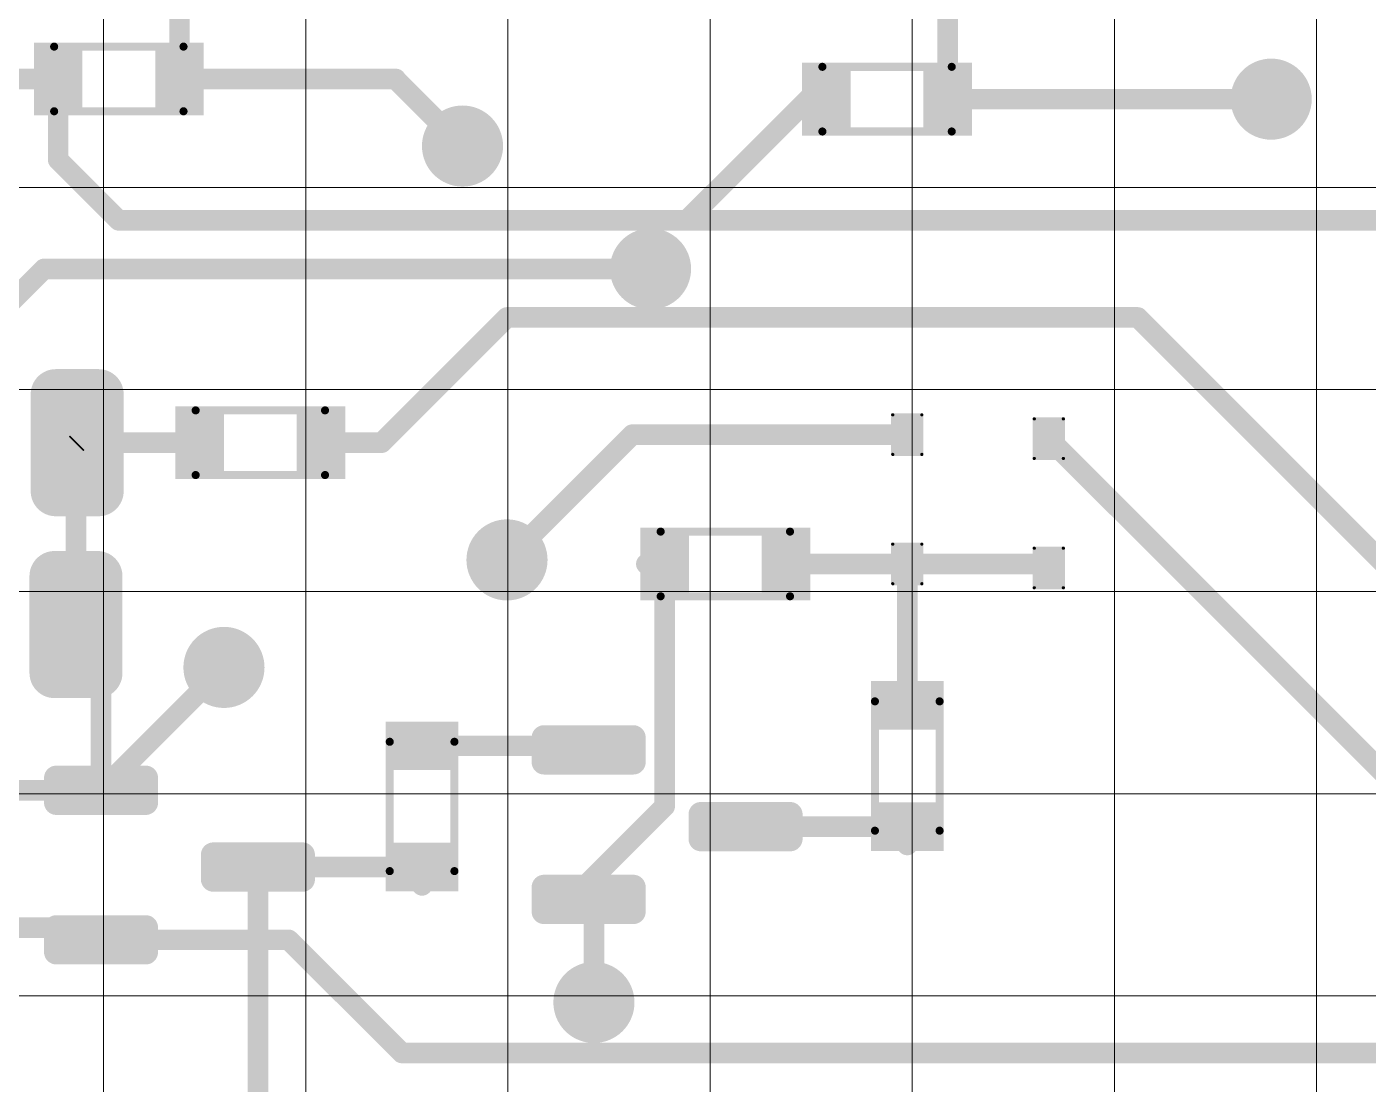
# Model space of a CAD drawing. Extents: x 1996 to 2593, y 74 to 494.
# Drawn here: x 2084.05 to 2100.64, y 358.91 to 371.99 of the extents above; entities that cross this region are included whole.
import ezdxf

# ---------------------------------------------------------------- set-up
doc = ezdxf.new("R2010")
doc.units = 0
doc.header["$MEASUREMENT"] = 0
doc.layers.get('0').update_dxf_attribs({"linetype": 'CONTINUOUS'})
for name, color, linetype in [('BottomSolder', 6, 'CONTINUOUS'), ('KeepOutLayer', 6, 'CONTINUOUS'), ('TopLayer', 1, 'CONTINUOUS')]:
    doc.layers.add(name, color=color, linetype=linetype)

# ---------------------------------------------------------------- blocks, each defined once
blk = doc.blocks.new('CAP3216X125N_17')
at = {"layer": 'TopLayer', "const_width": 0.31049976}
for points in [[(-1.90470028, 0.59948826, 1), (-1.59420052, 0.59948826, 1)], [(-1.37569956, 0.59948826, 1), (-1.0651998, 0.59948826, 1)], [(1.06527092, 0.59948826, 1), (1.37577068, 0.59948826, 1)], [(1.59427164, 0.59948826, 1), (1.9047714, 0.59948826, 1)], [(-1.90470028, -0.59950858, 1), (-1.59420052, -0.59950858, 1)], [(-1.37569956, -0.59950858, 1), (-1.0651998, -0.59950858, 1)], [(1.06527092, -0.59950858, 1), (1.37577068, -0.59950858, 1)], [(1.59427164, -0.59950858, 1), (1.9047714, -0.59950858, 1)]]:
    blk.add_lwpolyline(points, format="xyb", close=True, dxfattribs=at)
at = {"layer": 'TopLayer'}
for points in [[(-1.22044968, -0.91000834), (-1.22044968, 0.9099880199999999), (-1.7494504, -0.91000834), (-1.7494504, 0.9099880199999999)], [(1.74952152, -0.91000834), (1.74952152, 0.9099880199999999), (1.2205208, -0.91000834), (1.2205208, 0.9099880199999999)], [(-0.90994992, -0.59950858), (-0.90994992, 0.59948826), (-2.05995016, -0.59950858), (-2.05995016, 0.59948826)], [(2.06002128, -0.59950858), (2.06002128, 0.59948826), (0.91002104, -0.59950858), (0.91002104, 0.59948826)]]:
    blk.add_solid(points, dxfattribs=at)
blk = doc.blocks.new('CAP3216X125N_19')
at = {"layer": 'TopLayer', "const_width": 0.31049976}
for points in [[(-1.904746, 0.59951366, 1), (-1.59424624, 0.59951366, 1)], [(-1.37574528, 0.59951366, 1), (-1.06524552, 0.59951366, 1)], [(1.0652252, 0.59951366, 1), (1.37572496, 0.59951366, 1)], [(1.59422592, 0.59951366, 1), (1.90472568, 0.59951366, 1)], [(-1.904746, -0.59948318, 1), (-1.59424624, -0.59948318, 1)], [(-1.37574528, -0.59948318, 1), (-1.06524552, -0.59948318, 1)], [(1.0652252, -0.59948318, 1), (1.37572496, -0.59948318, 1)], [(1.59422592, -0.59948318, 1), (1.90472568, -0.59948318, 1)]]:
    blk.add_lwpolyline(points, format="xyb", close=True, dxfattribs=at)
at = {"layer": 'TopLayer'}
for points in [[(-1.2204954, -0.9099829399999999), (-1.2204954, 0.91001342), (-1.74949612, -0.9099829399999999), (-1.74949612, 0.91001342)], [(1.7494758, -0.9099829399999999), (1.7494758, 0.91001342), (1.22047508, -0.9099829399999999), (1.22047508, 0.91001342)], [(-0.90999564, -0.59948318), (-0.90999564, 0.59951366), (-2.05999588, -0.59948318), (-2.05999588, 0.59951366)], [(2.05997556, -0.59948318), (2.05997556, 0.59951366), (0.9099753199999999, -0.59948318), (0.9099753199999999, 0.59951366)]]:
    blk.add_solid(points, dxfattribs=at)
blk = doc.blocks.new('___0603_69')
at = {"layer": 'KeepOutLayer', "const_width": 0.0999998}
for points in [[(-0.7999984, 0.40000936), (-0.7999984, -0.39998904)], [(0.7999984, 0.40000936), (-0.7999984, 0.40000936)], [(0.7999984, 0.40000936), (0.7999984, -0.39998904)], [(0.7999984, -0.39998904), (-0.7999984, -0.39998904)]]:
    blk.add_lwpolyline(points, dxfattribs=at)
at = {"layer": 'KeepOutLayer', "const_width": 0.0499999}
for points in [[(-0.8249970799999999, 0.40000936, 1), (-0.77499972, 0.40000936, 1)], [(-0.8249970799999999, 0.40000936, 1), (-0.77499972, 0.40000936, 1)], [(0.77499972, 0.40000936, 1), (0.8249970799999999, 0.40000936, 1)], [(0.77499972, 0.40000936, 1), (0.8249970799999999, 0.40000936, 1)], [(-0.8249970799999999, -0.39998904, 1), (-0.77499972, -0.39998904, 1)], [(-0.8249970799999999, -0.39998904, 1), (-0.77499972, -0.39998904, 1)], [(0.77499972, -0.39998904, 1), (0.8249970799999999, -0.39998904, 1)], [(0.77499972, -0.39998904, 1), (0.8249970799999999, -0.39998904, 1)]]:
    blk.add_lwpolyline(points, format="xyb", close=True, dxfattribs=at)
at = {"layer": 'TopLayer'}
for points in [[(-1.0500106, -0.4499889399999999), (-0.4500118, -0.4499889399999999), (-1.0500106, 0.45000926), (-0.4500118, 0.45000926)], [(0.4500118, -0.4499889399999999), (1.0500106, -0.4499889399999999), (0.4500118, 0.45000926), (1.0500106, 0.45000926)]]:
    blk.add_solid(points, dxfattribs=at)
blk = doc.blocks.new('___0603_71')
at = {"layer": 'KeepOutLayer', "const_width": 0.0999998}
for points in [[(-0.8000238, 0.39996872), (-0.8000238, -0.40002968)], [(0.7999729999999999, 0.39996872), (-0.8000238, 0.39996872)], [(0.7999729999999999, 0.39996872), (0.7999729999999999, -0.40002968)], [(0.7999729999999999, -0.40002968), (-0.8000238, -0.40002968)]]:
    blk.add_lwpolyline(points, dxfattribs=at)
at = {"layer": 'KeepOutLayer', "const_width": 0.0499999}
for points in [[(-0.82502248, 0.39996872, 1), (-0.77502512, 0.39996872, 1)], [(-0.82502248, 0.39996872, 1), (-0.77502512, 0.39996872, 1)], [(0.77497432, 0.39996872, 1), (0.82497168, 0.39996872, 1)], [(0.77497432, 0.39996872, 1), (0.82497168, 0.39996872, 1)], [(-0.82502248, -0.40002968, 1), (-0.77502512, -0.40002968, 1)], [(-0.82502248, -0.40002968, 1), (-0.77502512, -0.40002968, 1)], [(0.77497432, -0.40002968, 1), (0.82497168, -0.40002968, 1)], [(0.77497432, -0.40002968, 1), (0.82497168, -0.40002968, 1)]]:
    blk.add_lwpolyline(points, format="xyb", close=True, dxfattribs=at)
at = {"layer": 'TopLayer'}
for points in [[(-1.050036, -0.45002958), (-0.4500372, -0.45002958), (-1.050036, 0.44996862), (-0.4500372, 0.44996862)], [(0.4499864, -0.45002958), (1.0499852, -0.45002958), (0.4499864, 0.44996862), (1.0499852, 0.44996862)]]:
    blk.add_solid(points, dxfattribs=at)
blk = doc.blocks.new('___0603_73')
at = {"layer": 'KeepOutLayer', "const_width": 0.0999998}
for points in [[(-0.8000364999999999, 0.39997888), (-0.8000364999999999, -0.40001952)], [(0.7999603, 0.39997888), (-0.8000364999999999, 0.39997888)], [(0.7999603, 0.39997888), (0.7999603, -0.40001952)], [(0.7999603, -0.40001952), (-0.8000364999999999, -0.40001952)]]:
    blk.add_lwpolyline(points, dxfattribs=at)
at = {"layer": 'KeepOutLayer', "const_width": 0.0499999}
for points in [[(-0.82503518, 0.39997888, 1), (-0.77503782, 0.39997888, 1)], [(-0.82503518, 0.39997888, 1), (-0.77503782, 0.39997888, 1)], [(0.7749616199999999, 0.39997888, 1), (0.82495898, 0.39997888, 1)], [(0.7749616199999999, 0.39997888, 1), (0.82495898, 0.39997888, 1)], [(-0.82503518, -0.40001952, 1), (-0.77503782, -0.40001952, 1)], [(-0.82503518, -0.40001952, 1), (-0.77503782, -0.40001952, 1)], [(0.7749616199999999, -0.40001952, 1), (0.82495898, -0.40001952, 1)], [(0.7749616199999999, -0.40001952, 1), (0.82495898, -0.40001952, 1)]]:
    blk.add_lwpolyline(points, format="xyb", close=True, dxfattribs=at)
at = {"layer": 'TopLayer'}
for points in [[(-1.0500487, -0.4500194199999999), (-0.4500498999999999, -0.4500194199999999), (-1.0500487, 0.44997878), (-0.4500498999999999, 0.44997878)], [(0.4499737, -0.4500194199999999), (1.0499725, -0.4500194199999999), (0.4499737, 0.44997878), (1.0499725, 0.44997878)]]:
    blk.add_solid(points, dxfattribs=at)
blk = doc.blocks.new('___0603_74')
at = {"layer": 'KeepOutLayer', "const_width": 0.0999998}
for points in [[(-0.80002634, 0.40001444), (-0.80002634, -0.39998396)], [(-0.80002634, 0.40001444), (0.7999704599999999, 0.40001444)], [(0.7999704599999999, 0.40001444), (0.7999704599999999, -0.39998396)], [(-0.80002634, -0.39998396), (0.7999704599999999, -0.39998396)]]:
    blk.add_lwpolyline(points, dxfattribs=at)
at = {"layer": 'KeepOutLayer', "const_width": 0.0499999}
for points in [[(-0.82502502, 0.40001444, 1), (-0.77502766, 0.40001444, 1)], [(-0.82502502, 0.40001444, 1), (-0.77502766, 0.40001444, 1)], [(0.77497178, 0.40001444, 1), (0.82496914, 0.40001444, 1)], [(0.77497178, 0.40001444, 1), (0.82496914, 0.40001444, 1)], [(-0.82502502, -0.39998396, 1), (-0.77502766, -0.39998396, 1)], [(-0.82502502, -0.39998396, 1), (-0.77502766, -0.39998396, 1)], [(0.77497178, -0.39998396, 1), (0.82496914, -0.39998396, 1)], [(0.77497178, -0.39998396, 1), (0.82496914, -0.39998396, 1)]]:
    blk.add_lwpolyline(points, format="xyb", close=True, dxfattribs=at)
at = {"layer": 'TopLayer'}
for points in [[(-1.05003854, -0.44998386), (-0.45003974, -0.44998386), (-1.05003854, 0.45001434), (-0.45003974, 0.45001434)], [(0.44998386, -0.44998386), (1.04998266, -0.44998386), (0.44998386, 0.45001434), (1.04998266, 0.45001434)]]:
    blk.add_solid(points, dxfattribs=at)
blk = doc.blocks.new('___0603_82')
at = {"layer": 'KeepOutLayer', "const_width": 0.0999998}
for points in [[(-0.79995014, 0.4000246), (-0.79995014, -0.3999738)], [(-0.79995014, 0.4000246), (0.8000466599999999, 0.4000246)], [(0.8000466599999999, 0.4000246), (0.8000466599999999, -0.3999738)], [(-0.79995014, -0.3999738), (0.8000466599999999, -0.3999738)]]:
    blk.add_lwpolyline(points, dxfattribs=at)
at = {"layer": 'KeepOutLayer', "const_width": 0.0499999}
for points in [[(-0.8249488199999999, 0.4000246, 1), (-0.7749514599999999, 0.4000246, 1)], [(-0.8249488199999999, 0.4000246, 1), (-0.7749514599999999, 0.4000246, 1)], [(0.77504798, 0.4000246, 1), (0.82504534, 0.4000246, 1)], [(0.77504798, 0.4000246, 1), (0.82504534, 0.4000246, 1)], [(-0.8249488199999999, -0.3999738, 1), (-0.7749514599999999, -0.3999738, 1)], [(-0.8249488199999999, -0.3999738, 1), (-0.7749514599999999, -0.3999738, 1)], [(0.77504798, -0.3999738, 1), (0.82504534, -0.3999738, 1)], [(0.77504798, -0.3999738, 1), (0.82504534, -0.3999738, 1)]]:
    blk.add_lwpolyline(points, format="xyb", close=True, dxfattribs=at)
at = {"layer": 'TopLayer'}
for points in [[(-1.04996234, -0.4499737), (-0.44996354, -0.4499737), (-1.04996234, 0.4500245), (-0.44996354, 0.4500245)], [(0.45006006, -0.4499737), (1.05005886, -0.4499737), (0.45006006, 0.4500245), (1.05005886, 0.4500245)]]:
    blk.add_solid(points, dxfattribs=at)
blk = doc.blocks.new('___0603_84')
at = {"layer": 'KeepOutLayer', "const_width": 0.0999998}
for points in [[(-0.79995776, -0.39998142), (-0.79995776, 0.40001698)], [(-0.79995776, 0.40001698), (0.8000390399999999, 0.40001698)], [(0.8000390399999999, -0.39998142), (0.8000390399999999, 0.40001698)], [(-0.79995776, -0.39998142), (0.8000390399999999, -0.39998142)]]:
    blk.add_lwpolyline(points, dxfattribs=at)
at = {"layer": 'KeepOutLayer', "const_width": 0.0499999}
for points in [[(-0.8249564399999999, 0.40001698, 1), (-0.7749590799999999, 0.40001698, 1)], [(-0.8249564399999999, 0.40001698, 1), (-0.7749590799999999, 0.40001698, 1)], [(0.77504036, 0.40001698, 1), (0.82503772, 0.40001698, 1)], [(0.77504036, 0.40001698, 1), (0.82503772, 0.40001698, 1)], [(-0.8249564399999999, -0.39998142, 1), (-0.7749590799999999, -0.39998142, 1)], [(-0.8249564399999999, -0.39998142, 1), (-0.7749590799999999, -0.39998142, 1)], [(0.77504036, -0.39998142, 1), (0.82503772, -0.39998142, 1)], [(0.77504036, -0.39998142, 1), (0.82503772, -0.39998142, 1)]]:
    blk.add_lwpolyline(points, format="xyb", close=True, dxfattribs=at)
at = {"layer": 'TopLayer'}
for points in [[(-1.04996996, -0.44998132), (-0.44997116, -0.44998132), (-1.04996996, 0.45001688), (-0.44997116, 0.45001688)], [(0.45005244, -0.44998132), (1.05005124, -0.44998132), (0.45005244, 0.45001688), (1.05005124, 0.45001688)]]:
    blk.add_solid(points, dxfattribs=at)
blk = doc.blocks.new('SODFL1608X70N_113')
at = {"layer": 'TopLayer', "const_width": 0.01999996}
for points in [[(-1.05501948, 0.17996662, 1), (-1.03501952, 0.17996662, 1)], [(-0.5650229999999999, 0.17996662, 1), (-0.54502304, 0.17996662, 1)], [(0.54502812, 0.17996662, 1), (0.5650280799999999, 0.17996662, 1)], [(1.0350246, 0.17996662, 1), (1.05502456, 0.17996662, 1)], [(-1.05501948, -0.18003266, 1), (-1.03501952, -0.18003266, 1)], [(-0.5650229999999999, -0.18003266, 1), (-0.54502304, -0.18003266, 1)], [(0.54502812, -0.18003266, 1), (0.5650280799999999, -0.18003266, 1)], [(1.0350246, -0.18003266, 1), (1.05502456, -0.18003266, 1)]]:
    blk.add_lwpolyline(points, format="xyb", close=True, dxfattribs=at)
at = {"layer": 'TopLayer'}
for points in [[(-1.06501946, -0.18003266), (-0.53502306, -0.18003266), (-1.06501946, 0.17996662), (-0.53502306, 0.17996662)], [(-1.0450195, -0.20003262), (-0.5550230199999999, -0.20003262), (-1.0450195, 0.19996658), (-0.5550230199999999, 0.19996658)], [(0.53502814, -0.18003266), (1.06502454, -0.18003266), (0.53502814, 0.17996662), (1.06502454, 0.17996662)], [(0.5550281, -0.20003262), (1.04502458, -0.20003262), (0.5550281, 0.19996658), (1.04502458, 0.19996658)]]:
    blk.add_solid(points, dxfattribs=at)
blk = doc.blocks.new('SODFL1608X70N_114')
at = {"layer": 'TopLayer', "const_width": 0.01999996}
for points in [[(-1.0550017, 0.17994884, 1), (-1.03500174, 0.17994884, 1)], [(-0.56500522, 0.17994884, 1), (-0.5450052599999999, 0.17994884, 1)], [(0.5450459, 0.17994884, 1), (0.56504586, 0.17994884, 1)], [(1.03504238, 0.17994884, 1), (1.05504234, 0.17994884, 1)], [(-1.0550017, -0.18005044, 1), (-1.03500174, -0.18005044, 1)], [(-0.56500522, -0.18005044, 1), (-0.5450052599999999, -0.18005044, 1)], [(0.5450459, -0.18005044, 1), (0.56504586, -0.18005044, 1)], [(1.03504238, -0.18005044, 1), (1.05504234, -0.18005044, 1)]]:
    blk.add_lwpolyline(points, format="xyb", close=True, dxfattribs=at)
at = {"layer": 'TopLayer'}
for points in [[(-1.06500168, -0.18005044), (-0.5350052799999999, -0.18005044), (-1.06500168, 0.17994884), (-0.5350052799999999, 0.17994884)], [(-1.04500172, -0.2000504), (-0.55500524, -0.2000504), (-1.04500172, 0.1999488), (-0.55500524, 0.1999488)], [(0.53504592, -0.18005044), (1.06504232, -0.18005044), (0.53504592, 0.17994884), (1.06504232, 0.17994884)], [(0.55504588, -0.2000504), (1.04504236, -0.2000504), (0.55504588, 0.1999488), (1.04504236, 0.1999488)]]:
    blk.add_solid(points, dxfattribs=at)
blk = doc.blocks.new('SOT23_3P96_237X112L42X44_122')
at = {"layer": 'TopLayer', "const_width": 0.15249906}
for points in [[(-1.59873188, 1.10247176, 1), (-1.44623536, 1.10247176, 1)], [(-0.49373028, 1.10247176, 1), (-0.34123376, 1.10247176, 1)], [(-1.59873188, 0.79747364, 1), (-1.44623536, 0.79747364, 1)], [(-0.49373028, 0.79747364, 1), (-0.34123376, 0.79747364, 1)], [(0.34126932, 0.15246096, 1), (0.49376584, 0.15246096, 1)], [(1.44627092, 0.15246096, 1), (1.59876744, 0.15246096, 1)], [(0.34126932, -0.15253716, 1), (0.49376584, -0.15253716, 1)], [(1.44627092, -0.15253716, 1), (1.59876744, -0.15253716, 1)], [(-1.59873188, -0.74756264, 1), (-1.44623536, -0.74756264, 1)], [(-0.49373028, -0.74756264, 1), (-0.34123376, -0.74756264, 1)], [(-1.59873188, -1.05256076, 1), (-1.44623536, -1.05256076, 1)], [(-0.49373028, -1.05256076, 1), (-0.34123376, -1.05256076, 1)]]:
    blk.add_lwpolyline(points, format="xyb", close=True, dxfattribs=at)
at = {"layer": 'TopLayer'}
for points in [[(-1.52248362, 1.25497082), (-1.52248362, 0.64497458), (-0.41748202, 1.25497082), (-0.41748202, 0.64497458)], [(-1.67498268, 1.10247176), (-1.67498268, 0.79747364), (-0.26498296, 1.10247176), (-0.26498296, 0.79747364)], [(0.41751758, 0.30496002), (0.41751758, -0.30503622), (1.52251918, 0.30496002), (1.52251918, -0.30503622)], [(0.26501852, 0.15246096), (0.26501852, -0.15253716), (1.67501824, 0.15246096), (1.67501824, -0.15253716)], [(-1.52248362, -0.5950635799999999), (-1.52248362, -1.20505982), (-0.41748202, -0.5950635799999999), (-0.41748202, -1.20505982)], [(-1.67498268, -0.74756264), (-1.67498268, -1.05256076), (-0.26498296, -0.74756264), (-0.26498296, -1.05256076)]]:
    blk.add_solid(points, dxfattribs=at)
blk = doc.blocks.new('SOT23_3P96_237X112L42X44_124')
at = {"layer": 'TopLayer', "const_width": 0.15249906}
for points in [[(-1.59875982, 1.10250732, 1), (-1.4462633, 1.10250732, 1)], [(-0.49375822, 1.10250732, 1), (-0.3412617, 1.10250732, 1)], [(-1.59875982, 0.7975091999999999, 1), (-1.4462633, 0.7975091999999999, 1)], [(-0.49375822, 0.7975091999999999, 1), (-0.3412617, 0.7975091999999999, 1)], [(0.34124138, 0.15249652, 1), (0.4937379, 0.15249652, 1)], [(1.44624298, 0.15249652, 1), (1.5987395, 0.15249652, 1)], [(0.34124138, -0.1525016, 1), (0.4937379, -0.1525016, 1)], [(1.44624298, -0.1525016, 1), (1.5987395, -0.1525016, 1)], [(-1.59875982, -0.74752708, 1), (-1.4462633, -0.74752708, 1)], [(-0.49375822, -0.74752708, 1), (-0.3412617, -0.74752708, 1)], [(-1.59875982, -1.0525252, 1), (-1.4462633, -1.0525252, 1)], [(-0.49375822, -1.0525252, 1), (-0.3412617, -1.0525252, 1)]]:
    blk.add_lwpolyline(points, format="xyb", close=True, dxfattribs=at)
at = {"layer": 'TopLayer'}
for points in [[(-1.52251156, 1.25500638), (-1.52251156, 0.64501014), (-0.41750996, 1.25500638), (-0.41750996, 0.64501014)], [(-1.67501062, 1.10250732), (-1.67501062, 0.7975091999999999), (-0.2650109, 1.10250732), (-0.2650109, 0.7975091999999999)], [(0.41748964, 0.30499558), (0.41748964, -0.30500066), (1.52249124, 0.30499558), (1.52249124, -0.30500066)], [(0.26499058, 0.15249652), (0.26499058, -0.1525016), (1.6749903, 0.15249652), (1.6749903, -0.1525016)], [(-1.52251156, -0.59502802), (-1.52251156, -1.20502426), (-0.41750996, -0.59502802), (-0.41750996, -1.20502426)], [(-1.67501062, -0.74752708), (-1.67501062, -1.0525252), (-0.2650109, -0.74752708), (-0.2650109, -1.0525252)]]:
    blk.add_solid(points, dxfattribs=at)

msp = doc.modelspace()

# ---------------------------------------------------------------- linework, layer by layer
at = {"lineweight": 9}
for p, q in [((2085, 397.5), (2085, 317.50000696)), ((2087.5, 397.5), (2087.5, 315.00001016)), ((2090, 397.5), (2090, 317.50000696)), ((2092.5, 397.5), (2092.5, 317.50000696)), ((2095, 397.5), (2095, 317.50000696)), ((2097.5, 397.5), (2097.5, 315.00001016)), ((2100, 397.5), (2100, 317.50000696)), ((2137.50001336, 370.00001016), (2037.5000127, 370.00001016)), ((2157.500016565001, 369.9999993438706), (2057.500015905001, 369.9999993438706)), ((2137.50001336, 367.50001016), (2035, 367.50001016)), ((2157.500016565001, 367.4999993438706), (2055.000003205001, 367.4999993438706)), ((2137.50001336, 365.00001016), (2037.5000127, 365.00001016)), ((2157.500016565001, 364.9999993438706), (2057.500015905001, 364.9999993438706)), ((2137.50000033, 362.50001016), (2037.49999967, 362.50001016)), ((2157.500003535001, 362.4999993438706), (2057.500002875001, 362.4999993438706)), ((2137.50001336, 360.00001016), (2037.5000127, 360.00001016)), ((2157.500016565001, 359.9999993438706), (2057.500015905001, 359.9999993438706))]:
    msp.add_line(p, q, dxfattribs=at)
at = {"layer": 'BottomSolder', "const_width": 0.5015992}
for points in [[(2099.187785214487, 371.0926429530476, 1), (2099.689384414487, 371.0926429530476, 1)], [(2089.187805214487, 370.5126593530476, 1), (2089.689404414487, 370.5126593530476, 1)], [(2091.512819614487, 368.9926217530476, 1), (2092.014418814487, 368.9926217530476, 1)], [(2089.737816814487, 365.3926289530476, 1), (2090.239416014487, 365.3926289530476, 1)], [(2086.237798414487, 364.0625833530475, 1), (2086.739397614487, 364.0625833530475, 1)], [(2090.812795614487, 359.9176081530475, 1), (2091.314394814487, 359.9176081530475, 1)]]:
    msp.add_lwpolyline(points, format="xyb", close=True, dxfattribs=at)
at = {"layer": 'TopLayer', "const_width": 0.254}
for points in [[(2085.938586414487, 371.3426297530476), (2085.938586414487, 372.8125785530476)], [(2095.438643614487, 371.0926429530476), (2095.438643614487, 372.8276153530475)], [(2083.188579214487, 371.3426297530476), (2084.438564014487, 371.3426297530476)], [(2084.438564014487, 370.3426317530476), (2084.438564014487, 371.3426297530476)], [(2085.938586414487, 371.3426297530476), (2088.613612814487, 371.3426297530476)], [(2088.613612814487, 371.3376513530475), (2088.613612814487, 371.3426297530476)], [(2088.613612814487, 371.3376513530475), (2089.438604814487, 370.5126593530476)], [(2092.211624414487, 369.5926205530475), (2093.711646814487, 371.0926429530476)], [(2095.438643614487, 371.0926429530476), (2099.438584814487, 371.0926429530476)], [(2084.438564014487, 370.3426317530476), (2085.188575214487, 369.5926205530475)], [(2085.188575214487, 369.5926205530475), (2092.211624414487, 369.5926205530475)], [(2092.211624414487, 369.5926205530475), (2102.211655214487, 369.5926205530475)], [(2082.613574014487, 367.3426377530475), (2084.263608814487, 368.9926217530476)], [(2084.263608814487, 368.9926217530476), (2091.763619214487, 368.9926217530476)], [(2088.438606814487, 366.8426133530475), (2089.988616414487, 368.3926229530475)], [(2089.988616414487, 368.3926229530475), (2097.788600814487, 368.3926229530475)], [(2097.788600814487, 368.3926229530475), (2105.188586014487, 360.9926377530475)], [(2089.988616414487, 365.3926289530476), (2091.538676814487, 366.9426893530476)], [(2091.538676814487, 366.9426893530476), (2094.938619214487, 366.9426893530476)], [(2084.658578814487, 366.8275765530475), (2084.673615614487, 366.8426133530475)], [(2084.658578814487, 364.5926305530475), (2084.658578814487, 366.8275765530475)], [(2084.673615614487, 366.8426133530475), (2085.961598814487, 366.8426133530475)], [(2087.688595614487, 366.8426133530475), (2088.438606814487, 366.8426133530475)], [(2096.688628414487, 366.8926513530475), (2104.488612814487, 359.0926669530475)], [(2091.711600014487, 365.3426417530475), (2091.825138014487, 365.2291545530475)], [(2093.665622014487, 365.3426417530475), (2094.938619214487, 365.3426417530475)], [(2094.938568414487, 365.3425909530476), (2094.938619214487, 365.3426417530475)], [(2094.938568414487, 363.5926833530476), (2094.938568414487, 365.3425909530476)], [(2094.938619214487, 365.3426417530475), (2096.638590414487, 365.3426417530475)], [(2096.638590414487, 365.3426417530475), (2096.688628414487, 365.2926037530476)], [(2091.825138014487, 365.2291545530475), (2091.938574414487, 365.1156673530475)], [(2091.938574414487, 362.3426477530475), (2091.938574414487, 365.1156673530475)], [(2084.658578814487, 364.5926305530475), (2084.968611214487, 364.2825473530475)], [(2084.968611214487, 362.5425965530475), (2084.968611214487, 364.2825473530475)], [(2084.968611214487, 362.5425965530475), (2086.488598014487, 364.0625833530475)], [(2088.938580414487, 363.0926081530475), (2090.948634814487, 363.0926081530475)], [(2090.948634814487, 363.0926081530475), (2090.998571214487, 363.0426209530476)], [(2083.465591614487, 362.5425965530475), (2084.968611214487, 362.5425965530475)], [(2090.998571214487, 361.4026445530475), (2091.938574414487, 362.3426477530475)], [(2092.938572414487, 362.0926101530476), (2094.711594014487, 362.0926101530476)], [(2092.938572414487, 362.0926101530476), (2093.924194014487, 362.0926101530476)], [(2093.924194014487, 362.0926101530476), (2093.924244814487, 362.0926609530475)], [(2093.924244814487, 362.0926609530475), (2094.938568414487, 362.0926609530475)], [(2094.711594014487, 362.0926101530476), (2094.825081214487, 361.9791737530475)], [(2094.711594014487, 362.0926101530476), (2094.825081214487, 361.9791737530475)], [(2094.711594014487, 362.0926101530476), (2094.825081214487, 361.9791737530475)], [(2094.825081214487, 361.9791737530475), (2094.938568414487, 361.8656865530475)], [(2094.825081214487, 361.9791737530475), (2094.938568414487, 361.8656865530475)], [(2094.825081214487, 361.9791737530475), (2094.938568414487, 361.8656865530475)], [(2094.825081214487, 361.9791737530475), (2094.938568414487, 361.8656865530475)], [(2094.825081214487, 361.9791737530475), (2094.938568414487, 361.8656865530475)], [(2086.908612414487, 361.5925857530476), (2088.711606014487, 361.5925857530476)], [(2086.908612414487, 357.5926445530476), (2086.908612414487, 361.5925857530476)], [(2088.711606014487, 361.5925857530476), (2088.825093214487, 361.4790985530475)], [(2088.711606014487, 361.5925857530476), (2088.825093214487, 361.4790985530475)], [(2088.711606014487, 361.5925857530476), (2088.825093214487, 361.4790985530475)], [(2088.825093214487, 361.4790985530475), (2088.938580414487, 361.3656113530475)], [(2088.825093214487, 361.4790985530475), (2088.938580414487, 361.3656113530475)], [(2088.825093214487, 361.4790985530475), (2088.938580414487, 361.3656113530475)], [(2090.998571214487, 361.1925865530475), (2090.998571214487, 361.4026445530475)], [(2090.998571214487, 361.1925865530475), (2091.063595214487, 361.1275625530475)], [(2091.063595214487, 359.9176081530475), (2091.063595214487, 361.1275625530475)], [(2083.188630014487, 360.8426253530475), (2084.818598814487, 360.8426253530475)], [(2084.818598814487, 360.8426253530475), (2084.968611214487, 360.6925621530475)], [(2084.968611214487, 360.6925621530475), (2087.288647214487, 360.6925621530475)], [(2087.288647214487, 360.6925621530475), (2088.688593614487, 359.2926157530475)], [(2088.688593614487, 359.2926157530475), (2101.188594014487, 359.2926157530475)]]:
    msp.add_lwpolyline(points, dxfattribs=at)
at = {"layer": 'TopLayer'}
for points, const_width in [([(2084.375064014487, 371.3426297530476, 1), (2084.502064014487, 371.3426297530476, 1)], 0.127), ([(2084.375064014487, 371.3426297530476, 1), (2084.502064014487, 371.3426297530476, 1)], 0.127), ([(2085.875086414487, 371.3426297530476, 1), (2086.002086414487, 371.3426297530476, 1)], 0.127), ([(2085.875086414487, 371.3426297530476, 1), (2086.002086414487, 371.3426297530476, 1)], 0.127), ([(2088.550112814487, 371.3426297530476, 1), (2088.677112814487, 371.3426297530476, 1)], 0.127), ([(2088.550112814487, 371.3426297530476, 1), (2088.677112814487, 371.3426297530476, 1)], 0.127), ([(2088.550112814487, 371.3376513530475, 1), (2088.677112814487, 371.3376513530475, 1)], 0.127), ([(2088.550112814487, 371.3376513530475, 1), (2088.677112814487, 371.3376513530475, 1)], 0.127), ([(2099.238585214487, 371.0926429530476, 1), (2099.638584414487, 371.0926429530476, 1)], 0.3999992), ([(2093.648146814487, 371.0926429530476, 1), (2093.775146814487, 371.0926429530476, 1)], 0.127), ([(2095.375143614487, 371.0926429530476, 1), (2095.502143614487, 371.0926429530476, 1)], 0.127), ([(2095.375143614487, 371.0926429530476, 1), (2095.502143614487, 371.0926429530476, 1)], 0.127), ([(2099.375084814487, 371.0926429530476, 1), (2099.502084814487, 371.0926429530476, 1)], 0.127), ([(2089.238605214487, 370.5126593530476, 1), (2089.638604414487, 370.5126593530476, 1)], 0.3999992), ([(2089.375104814487, 370.5126593530476, 1), (2089.502104814487, 370.5126593530476, 1)], 0.127), ([(2084.375064014487, 370.3426317530476, 1), (2084.502064014487, 370.3426317530476, 1)], 0.127), ([(2084.375064014487, 370.3426317530476, 1), (2084.502064014487, 370.3426317530476, 1)], 0.127), ([(2085.125075214487, 369.5926205530475, 1), (2085.252075214487, 369.5926205530475, 1)], 0.127), ([(2085.125075214487, 369.5926205530475, 1), (2085.252075214487, 369.5926205530475, 1)], 0.127), ([(2092.148124414487, 369.5926205530475, 1), (2092.275124414487, 369.5926205530475, 1)], 0.127), ([(2092.148124414487, 369.5926205530475, 1), (2092.275124414487, 369.5926205530475, 1)], 0.127), ([(2092.148124414487, 369.5926205530475, 1), (2092.275124414487, 369.5926205530475, 1)], 0.127), ([(2091.563619614487, 368.9926217530476, 1), (2091.963618814487, 368.9926217530476, 1)], 0.3999992), ([(2084.200108814487, 368.9926217530476, 1), (2084.327108814487, 368.9926217530476, 1)], 0.127), ([(2084.200108814487, 368.9926217530476, 1), (2084.327108814487, 368.9926217530476, 1)], 0.127), ([(2091.700119214487, 368.9926217530476, 1), (2091.827119214487, 368.9926217530476, 1)], 0.127), ([(2089.925116414487, 368.3926229530475, 1), (2090.052116414487, 368.3926229530475, 1)], 0.127), ([(2089.925116414487, 368.3926229530475, 1), (2090.052116414487, 368.3926229530475, 1)], 0.127), ([(2097.725100814487, 368.3926229530475, 1), (2097.852100814487, 368.3926229530475, 1)], 0.127), ([(2097.725100814487, 368.3926229530475, 1), (2097.852100814487, 368.3926229530475, 1)], 0.127), ([(2091.475176814487, 366.9426893530476, 1), (2091.602176814487, 366.9426893530476, 1)], 0.127), ([(2091.475176814487, 366.9426893530476, 1), (2091.602176814487, 366.9426893530476, 1)], 0.127), ([(2094.875119214487, 366.9426893530476, 1), (2095.002119214487, 366.9426893530476, 1)], 0.127), ([(2084.595078814487, 366.8275765530475, 1), (2084.722078814487, 366.8275765530475, 1)], 0.127), ([(2084.595078814487, 366.8275765530475, 1), (2084.722078814487, 366.8275765530475, 1)], 0.127), ([(2084.610115614487, 366.8426133530475, 1), (2084.737115614487, 366.8426133530475, 1)], 0.127), ([(2084.610115614487, 366.8426133530475, 1), (2084.737115614487, 366.8426133530475, 1)], 0.127), ([(2085.898098814487, 366.8426133530475, 1), (2086.025098814487, 366.8426133530475, 1)], 0.127), ([(2087.625095614487, 366.8426133530475, 1), (2087.752095614487, 366.8426133530475, 1)], 0.127), ([(2088.375106814487, 366.8426133530475, 1), (2088.502106814487, 366.8426133530475, 1)], 0.127), ([(2088.375106814487, 366.8426133530475, 1), (2088.502106814487, 366.8426133530475, 1)], 0.127), ([(2096.625128414487, 366.8926513530475, 1), (2096.752128414487, 366.8926513530475, 1)], 0.127), ([(2089.788616814487, 365.3926289530476, 1), (2090.188616014487, 365.3926289530476, 1)], 0.3999992), ([(2089.925116414487, 365.3926289530476, 1), (2090.052116414487, 365.3926289530476, 1)], 0.127), ([(2091.648100014487, 365.3426417530475, 1), (2091.775100014487, 365.3426417530475, 1)], 0.127), ([(2093.602122014487, 365.3426417530475, 1), (2093.729122014487, 365.3426417530475, 1)], 0.127), ([(2094.875068414487, 365.3425909530476, 1), (2095.002068414487, 365.3425909530476, 1)], 0.127), ([(2094.875068414487, 365.3425909530476, 1), (2095.002068414487, 365.3425909530476, 1)], 0.127), ([(2094.875119214487, 365.3426417530475, 1), (2095.002119214487, 365.3426417530475, 1)], 0.127), ([(2094.875119214487, 365.3426417530475, 1), (2095.002119214487, 365.3426417530475, 1)], 0.127), ([(2094.875119214487, 365.3426417530475, 1), (2095.002119214487, 365.3426417530475, 1)], 0.127), ([(2096.575090414487, 365.3426417530475, 1), (2096.702090414487, 365.3426417530475, 1)], 0.127), ([(2096.575090414487, 365.3426417530475, 1), (2096.702090414487, 365.3426417530475, 1)], 0.127), ([(2096.625128414487, 365.2926037530476, 1), (2096.752128414487, 365.2926037530476, 1)], 0.127), ([(2091.761638014487, 365.2291545530475, 1), (2091.888638014487, 365.2291545530475, 1)], 0.127), ([(2091.761638014487, 365.2291545530475, 1), (2091.888638014487, 365.2291545530475, 1)], 0.127), ([(2091.875074414487, 365.1156673530475, 1), (2092.002074414487, 365.1156673530475, 1)], 0.127), ([(2091.875074414487, 365.1156673530475, 1), (2092.002074414487, 365.1156673530475, 1)], 0.127), ([(2084.595078814487, 364.5926305530475, 1), (2084.722078814487, 364.5926305530475, 1)], 0.127), ([(2084.595078814487, 364.5926305530475, 1), (2084.722078814487, 364.5926305530475, 1)], 0.127), ([(2086.288598414487, 364.0625833530475, 1), (2086.688597614487, 364.0625833530475, 1)], 0.3999992), ([(2084.905111214487, 364.2825473530475, 1), (2085.032111214487, 364.2825473530475, 1)], 0.127), ([(2084.905111214487, 364.2825473530475, 1), (2085.032111214487, 364.2825473530475, 1)], 0.127), ([(2086.425098014487, 364.0625833530475, 1), (2086.552098014487, 364.0625833530475, 1)], 0.127), ([(2094.875068414487, 363.5926833530476, 1), (2095.002068414487, 363.5926833530476, 1)], 0.127), ([(2088.875080414487, 363.0926081530475, 1), (2089.002080414487, 363.0926081530475, 1)], 0.127), ([(2090.885134814487, 363.0926081530475, 1), (2091.012134814487, 363.0926081530475, 1)], 0.127), ([(2090.885134814487, 363.0926081530475, 1), (2091.012134814487, 363.0926081530475, 1)], 0.127), ([(2090.935071214487, 363.0426209530476, 1), (2091.062071214487, 363.0426209530476, 1)], 0.127), ([(2084.905111214487, 362.5425965530475, 1), (2085.032111214487, 362.5425965530475, 1)], 0.127), ([(2084.905111214487, 362.5425965530475, 1), (2085.032111214487, 362.5425965530475, 1)], 0.127), ([(2084.905111214487, 362.5425965530475, 1), (2085.032111214487, 362.5425965530475, 1)], 0.127), ([(2091.875074414487, 362.3426477530475, 1), (2092.002074414487, 362.3426477530475, 1)], 0.127), ([(2091.875074414487, 362.3426477530475, 1), (2092.002074414487, 362.3426477530475, 1)], 0.127), ([(2092.875072414487, 362.0926101530476, 1), (2093.002072414487, 362.0926101530476, 1)], 0.127), ([(2092.875072414487, 362.0926101530476, 1), (2093.002072414487, 362.0926101530476, 1)], 0.127), ([(2093.860694014487, 362.0926101530476, 1), (2093.987694014487, 362.0926101530476, 1)], 0.127), ([(2093.860694014487, 362.0926101530476, 1), (2093.987694014487, 362.0926101530476, 1)], 0.127), ([(2093.860744814487, 362.0926609530475, 1), (2093.987744814487, 362.0926609530475, 1)], 0.127), ([(2093.860744814487, 362.0926609530475, 1), (2093.987744814487, 362.0926609530475, 1)], 0.127), ([(2094.648094014487, 362.0926101530476, 1), (2094.775094014487, 362.0926101530476, 1)], 0.127), ([(2094.648094014487, 362.0926101530476, 1), (2094.775094014487, 362.0926101530476, 1)], 0.127), ([(2094.648094014487, 362.0926101530476, 1), (2094.775094014487, 362.0926101530476, 1)], 0.127), ([(2094.648094014487, 362.0926101530476, 1), (2094.775094014487, 362.0926101530476, 1)], 0.127), ([(2094.761581214487, 361.9791737530475, 1), (2094.888581214487, 361.9791737530475, 1)], 0.127), ([(2094.761581214487, 361.9791737530475, 1), (2094.888581214487, 361.9791737530475, 1)], 0.127), ([(2094.761581214487, 361.9791737530475, 1), (2094.888581214487, 361.9791737530475, 1)], 0.127), ([(2094.761581214487, 361.9791737530475, 1), (2094.888581214487, 361.9791737530475, 1)], 0.127), ([(2094.761581214487, 361.9791737530475, 1), (2094.888581214487, 361.9791737530475, 1)], 0.127), ([(2094.761581214487, 361.9791737530475, 1), (2094.888581214487, 361.9791737530475, 1)], 0.127), ([(2094.761581214487, 361.9791737530475, 1), (2094.888581214487, 361.9791737530475, 1)], 0.127), ([(2094.761581214487, 361.9791737530475, 1), (2094.888581214487, 361.9791737530475, 1)], 0.127), ([(2094.875068414487, 362.0926609530475, 1), (2095.002068414487, 362.0926609530475, 1)], 0.127), ([(2094.875068414487, 361.8656865530475, 1), (2095.002068414487, 361.8656865530475, 1)], 0.127), ([(2094.875068414487, 361.8656865530475, 1), (2095.002068414487, 361.8656865530475, 1)], 0.127), ([(2094.875068414487, 361.8656865530475, 1), (2095.002068414487, 361.8656865530475, 1)], 0.127), ([(2094.875068414487, 361.8656865530475, 1), (2095.002068414487, 361.8656865530475, 1)], 0.127), ([(2094.875068414487, 361.8656865530475, 1), (2095.002068414487, 361.8656865530475, 1)], 0.127), ([(2086.845112414487, 361.5925857530476, 1), (2086.972112414487, 361.5925857530476, 1)], 0.127), ([(2086.845112414487, 361.5925857530476, 1), (2086.972112414487, 361.5925857530476, 1)], 0.127), ([(2088.648106014487, 361.5925857530476, 1), (2088.775106014487, 361.5925857530476, 1)], 0.127), ([(2088.648106014487, 361.5925857530476, 1), (2088.775106014487, 361.5925857530476, 1)], 0.127), ([(2088.648106014487, 361.5925857530476, 1), (2088.775106014487, 361.5925857530476, 1)], 0.127), ([(2088.648106014487, 361.5925857530476, 1), (2088.775106014487, 361.5925857530476, 1)], 0.127), ([(2088.761593214487, 361.4790985530475, 1), (2088.888593214487, 361.4790985530475, 1)], 0.127), ([(2088.761593214487, 361.4790985530475, 1), (2088.888593214487, 361.4790985530475, 1)], 0.127), ([(2088.761593214487, 361.4790985530475, 1), (2088.888593214487, 361.4790985530475, 1)], 0.127), ([(2088.761593214487, 361.4790985530475, 1), (2088.888593214487, 361.4790985530475, 1)], 0.127), ([(2088.761593214487, 361.4790985530475, 1), (2088.888593214487, 361.4790985530475, 1)], 0.127), ([(2088.761593214487, 361.4790985530475, 1), (2088.888593214487, 361.4790985530475, 1)], 0.127), ([(2088.875080414487, 361.3656113530475, 1), (2089.002080414487, 361.3656113530475, 1)], 0.127), ([(2088.875080414487, 361.3656113530475, 1), (2089.002080414487, 361.3656113530475, 1)], 0.127), ([(2088.875080414487, 361.3656113530475, 1), (2089.002080414487, 361.3656113530475, 1)], 0.127), ([(2090.935071214487, 361.4026445530475, 1), (2091.062071214487, 361.4026445530475, 1)], 0.127), ([(2090.935071214487, 361.4026445530475, 1), (2091.062071214487, 361.4026445530475, 1)], 0.127), ([(2090.935071214487, 361.1925865530475, 1), (2091.062071214487, 361.1925865530475, 1)], 0.127), ([(2090.935071214487, 361.1925865530475, 1), (2091.062071214487, 361.1925865530475, 1)], 0.127), ([(2091.000095214487, 361.1275625530475, 1), (2091.127095214487, 361.1275625530475, 1)], 0.127), ([(2091.000095214487, 361.1275625530475, 1), (2091.127095214487, 361.1275625530475, 1)], 0.127), ([(2084.755098814487, 360.8426253530475, 1), (2084.882098814487, 360.8426253530475, 1)], 0.127), ([(2084.755098814487, 360.8426253530475, 1), (2084.882098814487, 360.8426253530475, 1)], 0.127), ([(2084.905111214487, 360.6925621530475, 1), (2085.032111214487, 360.6925621530475, 1)], 0.127), ([(2084.905111214487, 360.6925621530475, 1), (2085.032111214487, 360.6925621530475, 1)], 0.127), ([(2087.225147214487, 360.6925621530475, 1), (2087.352147214487, 360.6925621530475, 1)], 0.127), ([(2087.225147214487, 360.6925621530475, 1), (2087.352147214487, 360.6925621530475, 1)], 0.127), ([(2090.863595614487, 359.9176081530475, 1), (2091.263594814487, 359.9176081530475, 1)], 0.3999992), ([(2091.000095214487, 359.9176081530475, 1), (2091.127095214487, 359.9176081530475, 1)], 0.127), ([(2088.625093614487, 359.2926157530475, 1), (2088.752093614487, 359.2926157530475, 1)], 0.127), ([(2088.625093614487, 359.2926157530475, 1), (2088.752093614487, 359.2926157530475, 1)], 0.127)]:
    msp.add_lwpolyline(points, format="xyb", close=True, dxfattribs=dict(at, const_width=const_width))

# ---------------------------------------------------------------- block references
for name, p, rotation in [('___0603_71', (2085.188549814487, 371.3425992730475), 180), ('___0603_73', (2094.688594314487, 371.0926226330475), 180), ('___0603_69', (2086.938584414487, 366.8426235130475), 180), ('SODFL1608X70N_114', (2094.938568414487, 366.1426452330475), 90), ('SODFL1608X70N_113', (2096.688595394487, 366.0926250130476), 90), ('___0603_82', (2094.938593814487, 362.8426238930476), 90), ('___0603_74', (2088.938595654487, 362.3426248930476), 90)]:
    msp.add_blockref(name, p, dxfattribs=dict(rotation=rotation))
for name, p in [('CAP3216X125N_17', (2083.188594454487, 366.8426235130475)), ('___0603_84', (2092.688595774487, 365.3426239730475)), ('CAP3216X125N_19', (2083.173603374487, 364.5926153130476)), ('SOT23_3P96_237X112L42X44_124', (2091.968581974487, 362.0926126930476)), ('SOT23_3P96_237X112L42X44_122', (2085.938594034487, 361.5926238530475))]:
    msp.add_blockref(name, p)

doc.saveas('drawing.dxf')
